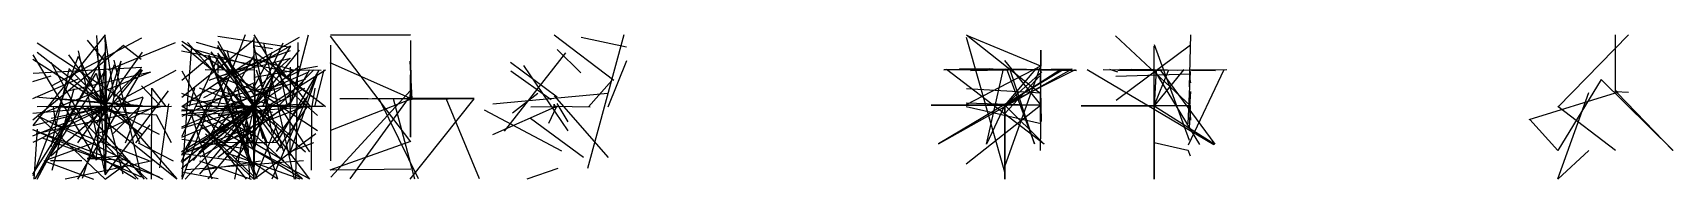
# Model space of a CAD drawing. Header units: metres. Extents: x 0 to 270, y 0 to 6.
# Drawn here: x 201.8 to 270.2, y 0 to 6 of the extents above; entities that cross this region are included whole.
import ezdxf

# ---------------------------------------------------------------- set-up
doc = ezdxf.new("R2010")
doc.units = ezdxf.units.M

msp = doc.modelspace()

# ---------------------------------------------------------------- linework, layer by layer
at = {"layer": 'MCD_Layer_0'}
for p, q in [((204.805101, 6), (201.797054, 2.232928)), ((205.57599, 5.549993), (201.797238, 2.448689)), ((205.960514, 3.019452), (201.979797, 5.655666)), ((206.317724, 5.853309), (202.562332, 3.86833)), ((204.810803, 4.893791), (204.069161, 5.774307)), ((204.445776, 5.968822), (204.810895, 0.188354)), ((204.875734, 3.013657), (204.805101, 5.996873)), ((204.810159, 5.782492), (204.822391, 3.013657)), ((205.18751, 3.428992), (204.810895, 5.936081)), ((207.726697, 5.668082), (204.926869, 4.52628)), ((206.31193, 4.966906), (205.564218, 5.549993)), ((207.99715, 5.732452), (213.663612, 2.026169)), ((207.997242, 5.592557), (209.893824, 4.012578)), ((211.024668, 5.803964), (208.008746, 3.399436)), ((210.652107, 3.021536), (208.232762, 5.672076)), ((212.650666, 4.529544), (208.611489, 5.672168)), ((209.505065, 5.734016), (211.013072, 3.01583)), ((211.01298, 3.515217), (209.505065, 5.502362)), ((210.635909, 6), (209.505157, 3.018131)), ((212.532676, 5.464443), (209.505157, 5.925451)), ((212.897874, 5.88063), (209.505157, 3.963891)), ((211.01298, 3.125997), (209.505157, 5.549024)), ((212.520987, 5.52261), (210.270803, 4.255645)), ((211.007274, 5.992913), (212.520803, 3.584336)), ((211.007274, 5.886888), (211.01298, 4.11032)), ((211.077957, 3.01583), (211.007274, 5.71653)), ((211.007274, 3.01583), (212.225644, 5.660388)), ((211.007274, 5.558964), (211.778534, 5.42947)), ((211.766937, 1.921248), (211.01298, 5.539453)), ((212.532676, 5.537428), (211.013072, 3.01583)), ((212.692266, 0.005798), (211.422171, 5.660388)), ((212.515189, 3.047214), (213.286633, 5.999448)), ((212.840904, 5.672168), (212.736903, 0.005798)), ((217.540505, 1.552334), (214.197541, 5.937707)), ((214.197642, 5.996342), (217.527498, 6)), ((214.197642, 5.570151), (214.197642, 0.767631)), ((217.527295, 5.763634), (217.540505, 3.329856)), ((217.527396, 1.761466), (217.540404, 5.754895)), ((217.540505, 5.991058), (217.540505, 5.998069)), ((223.524286, 5.994188), (226.012662, 4.109756)), ((226.530002, 5.482565), (224.639854, 5.890434)), ((226.420532, 6), (224.903764, 0.45122)), ((240.700844, 5.987999), (243.789023, 4.703899)), ((240.705063, 6), (243.782647, 3.575811)), ((242.307844, 0.299555), (240.705063, 5.879991)), ((246.91527, 5.95833), (250.042652, 3.04739)), ((250.040234, 5.571395), (246.937221, 3.276575)), ((248.531467, 5.595207), (249.986844, 1.618708)), ((248.531467, 3.047669), (248.531467, 5.523773)), ((250.043954, 6), (249.988704, 3.844327)), ((268.302746, 6), (265.350864, 2.999927)), ((267.750806, 3.665828), (267.750806, 5.990772)), ((201.791444, 5.168595), (204.445868, 0.795628)), ((204.875734, 3.013657), (201.791444, 4.966079)), ((203.68059, 5.096675), (201.797238, 0.140621)), ((204.805101, 5.273901), (201.873572, 0.005702)), ((201.979797, 5.278959), (204.875642, 3.019452)), ((204.810803, 0.740355), (202.55056, 4.848542)), ((204.875734, 3.013657), (203.298272, 5.16694)), ((206.350833, 5.279603), (203.649136, 1.512531)), ((203.68059, 5.338371), (204.810895, 0.188354)), ((204.805101, 2.728368), (203.692362, 5.096675)), ((204.433452, 5.424547), (204.810895, 3.013657)), ((204.434096, 0.795628), (204.810803, 4.988611)), ((204.805101, 3.08429), (204.805101, 5.273901)), ((204.805101, 3.013657), (205.472524, 4.914668)), ((204.805101, 1.506829), (205.47326, 4.902896)), ((206.317724, 0.11349), (205.18751, 4.942442)), ((207.991444, 5.33679), (212.532676, 4.456559)), ((207.997058, 3.015738), (211.012888, 5.04384)), ((208.385909, 5.388422), (207.997242, 0.082004)), ((209.139867, 5.051847), (207.997242, 4.106363)), ((209.499359, 5.047245), (208.00893, 1.778869)), ((211.013072, 4.680666), (208.385817, 5.411339)), ((209.127994, 5.165235), (211.013072, 0.361793)), ((211.013072, 5.162934), (209.127994, 1.713707)), ((212.515189, 5.339183), (209.128086, 4.096423)), ((211.007274, 0.238833), (209.128086, 5.097681)), ((211.007274, 3.01583), (209.222147, 5.295006)), ((211.077957, 3.01583), (209.499359, 5.237851)), ((211.077957, 3.01583), (209.499359, 5.143699)), ((209.505157, 4.895202), (209.505065, 4.411277)), ((212.532676, 5.007854), (209.505157, 4.258314)), ((211.013072, 1.3463), (209.893732, 5.340747)), ((213.66352, 2.645018), (211.01298, 4.989539)), ((212.897782, 5.357682), (211.013072, 3.01583)), ((211.766845, 5.271444), (211.013072, 3.850411)), ((212.155697, 4.96202), (211.013072, 3.01583)), ((212.515189, 5.030403), (211.024761, 3.692109)), ((211.038658, 5.29519), (213.990891, 3.021628)), ((211.841855, 4.906338), (213.349125, 3.021628)), ((217.599343, 3.329856), (214.191444, 4.829551)), ((217.599343, 3.329856), (217.521299, 4.909525)), ((223.993417, 5.243617), (221.432441, 1.997713)), ((223.652049, 3.402915), (221.700829, 4.843655)), ((223.646237, 5.391006), (224.627658, 4.42197)), ((226.530002, 4.91311), (225.761805, 2.992473)), ((243.820244, 3.071771), (242.307844, 4.928916)), ((243.784241, 2.696742), (243.821931, 5.36395)), ((243.785929, 5.36395), (243.784616, 4.727901)), ((201.797146, 4.057144), (202.562332, 4.29884)), ((201.797146, 4.057971), (202.55056, 4.29884)), ((201.797238, 0.206288), (204.434096, 4.389062)), ((201.797238, 3.353945), (203.680682, 4.169071)), ((206.329036, 4.638207), (201.808918, 4.388786)), ((204.805101, 4.520486), (201.873204, 0.017474)), ((202.55056, 1.342939), (203.303974, 4.559389)), ((204.875734, 3.013657), (203.298272, 4.593142)), ((203.304066, 3.681816), (206.694339, 4.456016)), ((206.352488, 4.53796), (203.64794, 0.005702)), ((204.241696, 2.64256), (207.760266, 4.52628)), ((204.445868, 2.324162), (206.317632, 4.561045)), ((205.564309, 0.20592), (204.445868, 4.389062)), ((204.805101, 3.08429), (204.805101, 4.520486)), ((204.810711, 1.895308), (204.822207, 4.591947)), ((204.810711, 4.471007), (204.822391, 0.188354)), ((204.810895, 3.577431), (205.199282, 4.76163)), ((204.810895, 3.68108), (206.706111, 4.456016)), ((206.31193, 4.592406), (205.199282, 3.428992)), ((207.99715, 4.49954), (209.505065, 1.80289)), ((207.99715, 2.171309), (213.274761, 4.450485)), ((207.997242, 0.693582), (212.897874, 4.699626)), ((207.997242, 0.998773), (209.882044, 4.266505)), ((211.007274, 4.523745), (208.970981, 4.541232)), ((210.848144, 2.656246), (209.335995, 4.529451)), ((211.401739, 3.520463), (209.505157, 4.709474)), ((212.155697, 3.258068), (209.505157, 4.267978)), ((209.705151, 3.021536), (213.173981, 4.164161)), ((211.013072, 4.234201), (213.651831, 4.700822)), ((212.252242, 1.148423), (211.113759, 4.529544)), ((211.390879, 3.033317), (211.904071, 4.541048)), ((213.984357, 4.529359), (211.575779, 3.021536)), ((213.540468, 4.152473), (211.754973, 0.005798)), ((213.480185, 3.398515), (211.899745, 4.529544)), ((211.955335, 1.513621), (213.72546, 4.529544)), ((212.004022, 3.021628), (213.501997, 4.541232)), ((212.401801, 3.033317), (212.067527, 4.528991)), ((212.249757, 4.164253), (212.953463, 4.529544)), ((213.328233, 4.541232), (212.448003, 3.021628)), ((212.498346, 4.541232), (213.815379, 4.529544)), ((212.520987, 0.979537), (212.532676, 4.659222)), ((212.520987, 1.115842), (213.663612, 4.363051)), ((213.916895, 4.541232), (213.528871, 3.021628)), ((217.521299, 4.334158), (217.527498, 1.742666)), ((223.402334, 3.294684), (221.713024, 4.48428)), ((224.103173, 2.012195), (222.261805, 4.722656)), ((239.535628, 1.46899), (245.116064, 4.585577)), ((244.708032, 4.535042), (239.535628, 1.46899)), ((241.676295, 4.586796), (239.763646, 4.540573)), ((239.763646, 4.540573), (243.879967, 4.555293)), ((243.939972, 1.452676), (239.871654, 4.555856)), ((244.600023, 4.548543), (240.428197, 4.585202)), ((243.8224, 4.703899), (240.688749, 3.088273)), ((245.284077, 4.515353), (240.831729, 4.557262)), ((240.867732, 4.517322), (241.587788, 4.530541)), ((241.539784, 1.457458), (242.24634, 4.584358)), ((241.587788, 4.530541), (245.108563, 4.584171)), ((242.307844, 0.527572), (243.776647, 4.643894)), ((243.593445, 4.586608), (242.307844, 3.071771)), ((245.236073, 4.546574), (242.307844, 3.071771)), ((243.843964, 4.466599), (242.307844, 3.071771)), ((242.307844, 2.735745), (243.752457, 4.283866)), ((242.308126, 3.071771), (244.600023, 4.548543)), ((242.324346, 4.586702), (245.284077, 4.515353)), ((242.403852, 4.516009), (243.543941, 1.466833)), ((243.543941, 1.466833), (242.51186, 4.584921)), ((243.759958, 4.541605), (243.66245, 4.584452)), ((243.963974, 4.540949), (243.759958, 4.541605)), ((243.776647, 4.357372), (243.822681, 2.399719)), ((245.736608, 4.556343), (251.007849, 1.443936)), ((246.402582, 4.559598), (248.817203, 4.51737)), ((247.007539, 4.44082), (246.685342, 4.559877)), ((246.928013, 4.281117), (250.040792, 4.380827)), ((247.007539, 4.512161), (251.559976, 4.557459)), ((251.079284, 4.502767), (247.102785, 4.556715)), ((249.483922, 4.515417), (247.571571, 4.558203)), ((248.489797, 4.559784), (247.650446, 4.516533)), ((250.436377, 1.443564), (248.529235, 4.559412)), ((248.616295, 4.559412), (248.531467, 3.04739)), ((249.765194, 4.556715), (248.531467, 3.04739)), ((248.531746, 3.04739), (249.126751, 4.514394)), ((248.760651, 4.555878), (251.055472, 1.453145)), ((249.951313, 2.301797), (250.041722, 4.476072)), ((249.960149, 1.431194), (251.442407, 4.558575)), ((250.000796, 4.214147), (250.042931, 3.999845)), ((265.359946, 1.190742), (267.178652, 4.14277)), ((267.159902, 4.14277), (270.159976, 1.190889)), ((204.805101, 3.767072), (201.997363, 2.654425)), ((202.604086, 0.382409), (203.516516, 3.772774)), ((204.805101, 3.08429), (204.805101, 3.767072)), ((204.805101, 0.188354), (207.44711, 3.67547)), ((207.070402, 3.084198), (206.317724, 3.885988)), ((206.733886, 0.005794), (206.757522, 3.784546)), ((206.75835, 3.772774), (207.341437, 3.019452)), ((207.991444, 3.568321), (209.516845, 2.951405)), ((211.012796, 4.000245), (208.00893, 2.599092)), ((208.036541, 3.021628), (212.24718, 3.963891)), ((208.535467, 3.775494), (208.303445, 3.021536)), ((210.706409, 3.021536), (208.732148, 3.787275)), ((208.793168, 1.513621), (213.135142, 3.775494)), ((208.912998, 3.398515), (209.664195, 3.775494)), ((209.159194, 3.787275), (211.996843, 3.021628)), ((209.882044, 3.809915), (211.013072, 1.138759)), ((211.007274, 1.167751), (211.778718, 4.005399)), ((211.077957, 3.01583), (211.007274, 3.944748)), ((212.143916, 3.763529), (211.013072, 3.01583)), ((211.024761, 3.912627), (211.024576, 3.01583)), ((213.550408, 3.78709), (213.420913, 3.021628)), ((214.21065, 0.080381), (217.527498, 3.678816)), ((217.521299, 3.35587), (217.521299, 3.511957)), ((217.521299, 3.459928), (217.534307, 3.329856)), ((217.521299, 3.35587), (217.521299, 3.459928)), ((217.521299, 3.459928), (217.534307, 3.329856)), ((217.527498, 3.71235), (217.527396, 2.908949)), ((225.751229, 3.560976), (220.968836, 3.121951)), ((221.782956, 2.756098), (222.846504, 3.573075)), ((223.524286, 3.457603), (225.773714, 0.902344)), ((225.921104, 4.097561), (224.952068, 3)), ((243.82165, 3.575811), (240.700844, 3.757325)), ((243.791366, 2.399719), (243.784241, 3.647816)), ((250.04414, 3.642674), (249.998471, 3.00572)), ((264.159976, 2.486951), (267.759888, 3.59083)), ((265.350718, 0.01875), (266.646927, 3.599912)), ((267.750806, 3.703328), (267.769555, 3.59083)), ((267.750806, 3.628329), (267.750806, 3.703328)), ((267.863303, 3.60958), (267.750806, 3.665828)), ((268.302746, 3.600059), (267.750806, 3.628329)), ((267.760034, 3.59083), (267.788305, 3.59083)), ((267.788305, 3.59083), (267.863303, 3.60958)), ((267.825804, 3.59083), (270.150747, 1.190889)), ((204.875734, 3.013657), (201.791444, 1.529269)), ((204.875734, 3.013657), (201.791444, 2.729931)), ((201.796502, 1.808581), (204.810711, 3.013657)), ((201.808826, 2.232928), (204.810711, 3.026533)), ((206.180505, 3.019452), (201.904566, 3.407839)), ((201.935284, 1.900918), (207.129815, 3.019452)), ((201.979797, 3.018716), (207.573936, 3.030948)), ((201.979797, 0.005058), (203.600024, 3.019268)), ((204.875734, 3.013657), (202.544858, 0.95446)), ((206.31754, 3.045387), (202.55056, 3.365809)), ((202.55056, 2.53514), (204.810803, 3.013657)), ((202.562332, 2.53514), (204.810803, 3.013657)), ((202.587072, 3.01936), (204.805101, 3.037202)), ((206.960039, 2.654425), (202.587072, 3.01936)), ((202.653382, 3.01936), (204.805101, 3.037202)), ((202.746363, 2.265945), (202.653382, 3.01936)), ((203.319149, 3.03104), (203.686752, 3.030764)), ((206.180229, 0.00561), (203.320713, 3.019268)), ((203.686752, 3.030764), (204.805101, 3.037202)), ((204.821196, 3.019268), (203.706157, 3.019268)), ((203.836294, 3.019268), (206.430478, 0.005702)), ((203.868391, 0.045157), (204.810895, 3.013657)), ((204.024372, 3.019268), (204.805101, 3.037202)), ((207.791444, 0.00561), (204.024372, 3.019268)), ((205.675777, 2.642652), (204.115605, 3.01936)), ((204.519812, 1.900918), (206.888119, 3.019452)), ((204.805101, 3.131378), (204.816873, 3.013657)), ((204.805101, 3.037202), (204.805101, 3.131378)), ((204.805101, 3.131378), (204.816873, 3.013657)), ((204.805101, 3.037202), (204.805101, 3.131378)), ((204.805101, 3.131378), (204.816873, 3.013657)), ((204.805101, 3.037202), (204.805101, 3.131378)), ((204.805101, 3.131378), (204.816873, 3.013657)), ((204.805101, 3.037202), (204.805101, 3.131378)), ((204.805101, 3.131378), (204.816873, 3.013657)), ((204.805101, 3.037202), (204.805101, 3.131378)), ((204.805101, 3.131378), (204.816873, 3.013657)), ((204.805101, 3.037202), (204.805101, 3.131378)), ((204.805101, 3.131378), (204.816873, 3.013657)), ((204.805101, 3.037202), (204.805101, 3.131378)), ((204.805101, 3.131378), (204.816873, 3.013657)), ((204.922822, 3.02543), (204.805101, 3.08429)), ((204.805101, 3.08429), (204.805101, 3.013657)), ((204.922822, 3.02543), (204.805101, 3.08429)), ((204.922822, 3.02543), (204.805101, 3.08429)), ((204.805101, 3.08429), (204.805101, 3.013657)), ((204.922822, 3.02543), (204.805101, 3.08429)), ((204.922822, 3.02543), (204.805101, 3.08429)), ((204.805101, 3.08429), (204.805101, 3.013657)), ((204.922822, 3.02543), (204.805101, 3.08429)), ((204.922822, 3.02543), (204.805101, 3.08429)), ((204.805101, 3.08429), (204.805101, 3.013657)), ((204.922822, 3.02543), (204.805101, 3.08429)), ((204.805101, 3.08429), (204.805101, 1.506829)), ((204.805101, 3.037202), (204.805101, 3.08429)), ((207.341437, 3.019452), (204.805101, 3.037202)), ((205.220435, 3.019452), (204.805101, 3.037202)), ((206.888119, 3.019452), (204.805101, 3.037202)), ((205.466914, 3.019452), (204.805101, 3.037202)), ((204.875734, 3.013657), (204.805101, 0.188354)), ((204.810711, 3.013657), (204.828645, 3.013657)), ((204.810711, 3.013657), (204.828645, 3.013657)), ((206.329404, 1.856497), (204.810803, 3.013657)), ((204.810803, 3.013657), (204.828645, 3.013657)), ((204.810803, 3.013657), (204.828645, 3.013657)), ((207.071046, 1.857692), (204.810803, 3.013657)), ((204.810895, 3.013657), (204.828645, 3.013657)), ((204.810895, 3.013657), (204.828645, 3.013657)), ((204.810895, 3.013657), (204.828645, 3.013657)), ((204.810895, 3.013657), (204.828645, 3.013657)), ((204.816873, 3.013657), (204.875734, 3.013657)), ((204.816873, 3.013657), (204.875734, 3.013657)), ((204.816873, 3.013657), (204.875734, 3.013657)), ((204.816873, 3.013657), (204.875734, 3.013657)), ((204.816873, 3.013657), (204.875734, 3.013657)), ((204.816873, 3.013657), (204.875734, 3.013657)), ((204.816873, 3.013657), (204.875734, 3.013657)), ((204.828645, 3.013657), (204.922822, 3.02543)), ((204.828645, 3.013657), (204.922822, 3.02543)), ((204.828645, 3.013657), (204.922822, 3.02543)), ((204.828645, 3.013657), (204.922822, 3.02543)), ((204.828645, 3.013657), (204.922822, 3.02543)), ((204.828645, 3.013657), (204.922822, 3.02543)), ((204.828645, 3.013657), (204.922822, 3.02543)), ((204.828645, 3.013657), (204.922822, 3.02543)), ((206.247459, 3.019452), (205.147044, 1.90101)), ((205.157252, 3.01936), (207.788317, 0.017382)), ((206.38385, 3.407839), (205.220435, 3.019452)), ((206.247459, 1.512623), (205.36961, 3.396067)), ((205.659774, 1.512623), (206.384586, 3.396067)), ((206.380263, 3.03104), (206.26245, 3.030948)), ((207.447753, 3.135425), (207.071138, 0.475115)), ((207.991444, 0.738127), (209.127994, 3.156093)), ((211.077957, 3.01583), (207.991444, 2.822831)), ((211.077957, 3.01583), (207.991444, 1.736992)), ((211.077957, 3.01583), (207.991444, 0.434317)), ((211.077957, 3.01583), (207.991444, 1.008345)), ((211.077957, 3.01583), (207.991444, 1.143545)), ((207.99715, 2.890385), (211.778626, 2.787397)), ((208.008746, 2.689655), (211.01298, 3.01583)), ((208.008838, 2.126212), (211.012888, 3.01583)), ((213.035283, 0.005614), (208.015465, 3.021444)), ((211.007274, 3.01583), (208.091579, 0.771444)), ((208.140726, 0.005522), (210.947634, 3.021444)), ((208.230277, 1.136643), (213.089124, 3.021628)), ((208.256691, 2.644374), (213.395512, 3.021628)), ((208.385909, 3.284575), (211.013072, 3.01583)), ((210.244389, 3.021536), (208.473987, 0.771444)), ((208.558752, 3.021352), (213.707973, 3.033041)), ((208.631645, 3.033041), (211.007274, 3.039391)), ((208.729571, 1.13655), (211.147536, 3.021628)), ((211.077957, 3.01583), (208.745401, 0.207449)), ((212.520895, 3.072892), (208.751199, 0.921555)), ((209.098819, 0.017487), (211.657231, 3.021628)), ((209.257581, 3.021536), (211.007274, 3.039391)), ((211.007274, 3.01583), (209.337744, 1.902289)), ((212.532676, 3.185084), (209.505157, 0.907105)), ((209.516753, 2.648607), (211.01298, 2.852006)), ((213.038689, 0.017487), (209.770312, 3.021536)), ((211.007274, 3.01583), (209.772061, 1.52531)), ((209.912692, 3.021536), (211.007274, 3.039391)), ((209.953648, 3.021444), (211.007274, 3.039391)), ((211.137688, 0.017395), (210.117655, 3.021444)), ((210.209323, 0.005614), (210.814275, 3.033225)), ((211.778718, 3.087986), (210.259114, 0.828691)), ((210.636461, 3.021536), (211.007274, 3.039391)), ((210.64769, 1.344551), (211.01298, 3.01583)), ((210.84345, 0.017303), (210.681099, 3.021536)), ((211.559765, 1.525402), (210.942849, 3.021536)), ((211.007274, 0), (211.007182, 3.021444)), ((211.007274, 3.133636), (211.019054, 3.01583)), ((211.007274, 3.039391), (211.007274, 3.133636)), ((211.007274, 3.133636), (211.019054, 3.01583)), ((211.007274, 3.039391), (211.007274, 3.133636)), ((211.007274, 3.133636), (211.019054, 3.01583)), ((211.007274, 3.039391), (211.007274, 3.133636)), ((211.007274, 3.133636), (211.019054, 3.01583)), ((211.007274, 3.039391), (211.007274, 3.133636)), ((211.007274, 3.133636), (211.019054, 3.01583)), ((211.007274, 3.039391), (211.007274, 3.133636)), ((211.007274, 3.133636), (211.019054, 3.01583)), ((211.007274, 3.133636), (211.019054, 3.01583)), ((211.007274, 3.039391), (211.007274, 3.133636)), ((211.007274, 3.133636), (211.019054, 3.01583)), ((211.007274, 3.039391), (211.007274, 3.133636)), ((211.007274, 3.133636), (211.019054, 3.01583)), ((211.007274, 3.039391), (211.007274, 3.133636)), ((211.007274, 3.133636), (211.019054, 3.01583)), ((211.007274, 3.039391), (211.007274, 3.133636)), ((211.007274, 3.133636), (211.019054, 3.01583)), ((211.007274, 3.039391), (211.007274, 3.133636)), ((211.007274, 3.133636), (211.019054, 3.01583)), ((211.12508, 3.027611), (211.007274, 3.086514)), ((211.007274, 3.086514), (211.007274, 3.01583)), ((211.12508, 3.027611), (211.007274, 3.086514)), ((211.007274, 3.086514), (211.007274, 1.507915)), ((211.12508, 3.027611), (211.007274, 3.086514)), ((211.007274, 3.086514), (211.007274, 3.01583)), ((211.12508, 3.027611), (211.007274, 3.086514)), ((211.007274, 3.086514), (211.007274, 1.507915)), ((211.12508, 3.027611), (211.007274, 3.086514)), ((211.007274, 3.086514), (211.007274, 3.01583)), ((211.12508, 3.027611), (211.007274, 3.086514)), ((211.007274, 3.086514), (211.007274, 3.01583)), ((211.007274, 3.039391), (211.007274, 3.086514)), ((211.12508, 3.027611), (211.007274, 3.086514)), ((211.007274, 3.086514), (211.007274, 3.01583)), ((211.12508, 3.027611), (211.007274, 3.086514)), ((211.007274, 3.086514), (211.007274, 1.507915)), ((211.12508, 3.027611), (211.007274, 3.086514)), ((211.007274, 3.086514), (211.007274, 1.507915)), ((211.12508, 3.027611), (211.007274, 3.086514)), ((211.007274, 3.086514), (211.007274, 1.507915)), ((211.12508, 3.027611), (211.007274, 3.086514)), ((211.007274, 3.086514), (211.007274, 0.753958)), ((211.12508, 3.027611), (211.007274, 3.086514)), ((211.007274, 3.086514), (211.007274, 0)), ((211.007274, 3.039391), (211.007274, 3.086514)), ((213.156679, 3.021628), (211.007274, 3.039391)), ((213.04329, 3.021628), (211.007274, 3.039391)), ((211.511906, 3.021628), (211.007274, 3.039391)), ((211.07943, 3.021628), (211.007274, 3.039391)), ((213.379865, 3.021628), (211.007274, 3.039391)), ((213.991444, 3.021628), (211.007274, 3.039391)), ((211.801359, 3.021628), (211.007274, 3.039391)), ((211.007274, 3.01583), (211.991689, 0.017487)), ((211.007274, 3.01583), (211.50666, 1.513621)), ((211.077957, 3.01583), (211.007274, 0.241318)), ((211.007274, 3.01583), (213.154378, 1.13655)), ((211.077957, 3.01583), (211.007274, 0.740704)), ((212.532584, 1.807768), (211.012888, 3.146245)), ((211.012888, 3.01583), (211.030835, 3.01583)), ((211.012888, 3.01583), (211.030835, 3.01583)), ((211.01298, 3.01583), (211.030835, 3.01583)), ((211.01298, 3.01583), (211.030835, 3.01583)), ((211.01298, 3.01583), (211.030835, 3.01583)), ((211.01298, 3.01583), (211.030835, 3.01583)), ((211.389959, 1.672751), (211.01298, 3.01583)), ((212.155605, 1.291539), (211.01298, 2.8567)), ((213.286633, 3.124156), (211.013072, 3.01583)), ((211.013072, 3.01583), (211.030835, 3.01583)), ((211.013072, 3.01583), (211.030835, 3.01583)), ((211.013072, 3.01583), (211.030835, 3.01583)), ((211.013072, 3.01583), (211.030835, 3.01583)), ((211.013072, 3.01583), (211.030835, 3.01583)), ((211.013072, 3.01583), (211.030835, 3.01583)), ((211.019054, 3.01583), (211.077957, 3.01583)), ((211.019054, 3.01583), (211.077957, 3.01583)), ((211.019054, 3.01583), (211.077957, 3.01583)), ((211.019054, 3.01583), (211.077957, 3.01583)), ((211.019054, 3.01583), (211.077957, 3.01583)), ((211.019054, 3.01583), (211.054396, 3.01583)), ((211.019054, 3.01583), (211.077957, 3.01583)), ((211.019054, 3.01583), (211.077957, 3.01583)), ((211.019054, 3.01583), (211.077957, 3.01583)), ((211.019054, 3.01583), (211.077957, 3.01583)), ((211.019054, 3.01583), (211.077957, 3.01583)), ((211.030835, 3.01583), (211.12508, 3.027611)), ((211.030835, 3.01583), (211.12508, 3.027611)), ((211.030835, 3.01583), (211.12508, 3.027611)), ((211.030835, 3.01583), (211.12508, 3.027611)), ((211.030835, 3.01583), (211.12508, 3.027611)), ((211.030835, 3.01583), (211.12508, 3.027611)), ((211.030835, 3.01583), (211.12508, 3.027611)), ((211.030835, 3.01583), (211.12508, 3.027611)), ((211.030835, 3.01583), (211.12508, 3.027611)), ((211.030835, 3.01583), (211.12508, 3.027611)), ((211.030835, 3.01583), (211.12508, 3.027611)), ((211.030835, 3.01583), (211.12508, 3.027611)), ((213.332191, 0.005798), (211.031387, 3.033317)), ((213.021846, 3.033317), (211.683553, 3.021352)), ((211.77246, 1.513713), (213.229295, 3.410296)), ((213.226718, 3.021628), (211.936191, 1.148423)), ((213.330626, 1.136643), (212.087866, 3.021628)), ((213.878332, 3.021536), (212.101764, 3.021536)), ((213.400574, 0.382685), (213.420269, 3.021628)), ((214.21065, 2.035634), (217.527498, 3.329856)), ((214.581661, 3.349062), (215.767963, 3.349062)), ((217.430757, 3.34896), (215.006124, 0.019206)), ((215.743777, 3.335953), (217.521299, 3.35587)), ((218.525601, 3.336054), (215.93411, 3.336054)), ((217.870259, 0.019206), (216.227078, 3.336054)), ((217.71844, 0.006097), (216.823786, 3.336054)), ((220.189513, 3.349062), (217.388077, 3.34896)), ((217.651372, 3.342863), (217.521299, 3.407899)), ((217.521299, 3.407899), (217.521299, 3.329856)), ((217.651372, 3.342863), (217.521299, 3.407899)), ((217.521299, 3.407899), (217.521299, 3.329856)), ((217.903794, 3.335953), (217.521299, 3.35587)), ((217.521299, 3.329856), (220.182501, 3.349062)), ((217.521299, 0), (220.187785, 3.336054)), ((217.527498, 3.329856), (217.547314, 3.329856)), ((217.534307, 3.329856), (217.599343, 3.329856)), ((217.540505, 3.329856), (217.547314, 3.329856)), ((217.547314, 3.329856), (217.651372, 3.342863)), ((217.547314, 3.329856), (217.651372, 3.342863)), ((217.762137, 3.336054), (219.100969, 3.336054)), ((220.410128, 0.019104), (219.020994, 3.349062)), ((220.191444, 3.336054), (219.868193, 3.336054)), ((219.946338, 3.335851), (219.955077, 3.349062)), ((220.610128, 2.877763), (223.824781, 1.182927)), ((220.969122, 1.857279), (223.530097, 2.994188)), ((222.542293, 3), (223.524286, 3.018579)), ((223.597456, 2.994188), (223.280383, 2.316406)), ((223.524286, 3.116139), (223.536481, 2.994188)), ((223.524286, 3.067359), (223.524286, 3.116139)), ((223.524286, 3.018579), (223.524286, 3.116139)), ((223.646237, 3.006383), (223.524286, 3.067359)), ((223.646237, 3.006383), (223.524286, 3.067359)), ((225.014377, 2.999905), (223.524286, 3.018579)), ((223.529812, 2.994188), (223.548676, 2.994188)), ((223.530097, 2.994188), (223.548676, 2.994188)), ((223.536481, 2.994188), (223.597456, 2.994188)), ((223.548676, 2.994188), (223.646237, 3.006383)), ((224.102982, 2.381764), (223.652049, 3.143197)), ((239.236073, 3.071771), (242.307844, 3.072053)), ((239.236073, 3.071771), (242.307844, 3.072053)), ((239.236073, 3.071771), (242.307844, 3.072053)), ((242.307938, 3.071771), (239.236073, 3.071771)), ((242.307938, 3.071771), (239.236073, 3.071771)), ((242.307938, 3.071771), (239.236073, 3.071771)), ((243.752457, 3.071771), (240.623869, 3.071771)), ((240.688749, 0.635581), (243.791929, 3.071771)), ((240.693531, 3.167779), (243.752082, 3.071771)), ((243.820244, 2.303711), (240.693531, 3.010266)), ((242.308126, 3.071771), (241.539784, 1.457458)), ((242.307844, 3.072053), (242.307844, 0.299555)), ((242.307844, 3.072053), (242.307844, 2.735745)), ((242.307844, 3.072053), (242.307844, 0.527572)), ((242.307844, 3.071865), (242.307844, 0)), ((243.777022, 3.071771), (242.307844, 3.071865)), ((242.307844, 3.071865), (242.307844, 0)), ((243.822775, 3.071771), (242.307844, 3.071865)), ((242.307844, 3.071865), (242.307844, 0)), ((243.820431, 3.071771), (242.307844, 3.071865)), ((242.307844, 3.071771), (242.308126, 3.071771)), ((242.307844, 3.071771), (242.307938, 3.071771)), ((242.307844, 0), (242.307844, 3.071771)), ((242.307844, 3.071771), (242.307844, 2.303711)), ((242.307844, 3.071771), (242.308126, 3.071771)), ((242.307844, 3.071771), (242.307938, 3.071771)), ((242.307844, 0), (242.307844, 3.071771)), ((242.307844, 3.071771), (242.308126, 3.071771)), ((242.307844, 3.071771), (242.307938, 3.071771)), ((242.308126, 3.071771), (243.939972, 1.452676)), ((243.784616, 1.192124), (243.821275, 3.071771)), ((245.484077, 3.04739), (248.531467, 3.047669)), ((245.484077, 3.04739), (248.531467, 3.047669)), ((248.53156, 3.04739), (245.484077, 3.04739)), ((248.53156, 3.04739), (245.484077, 3.04739)), ((248.531467, 3.047669), (248.531467, 3.333127)), ((248.531467, 3.047483), (248.531467, 0)), ((250.043861, 3.04739), (248.531467, 3.047483)), ((248.531467, 3.047483), (248.531467, 0)), ((250.039955, 3.04739), (248.531467, 3.047483)), ((248.531467, 3.04739), (248.531746, 3.04739)), ((248.531467, 3.04739), (248.53156, 3.04739)), ((248.531467, 0), (248.531467, 3.04739)), ((248.531467, 3.04739), (248.531746, 3.04739)), ((248.531467, 3.04739), (248.53156, 3.04739)), ((248.531746, 3.04739), (251.055472, 1.453145)), ((249.999494, 2.087494), (250.04228, 3.04739)), ((250.001447, 3.132218), (250.043489, 2.452106)), ((267.750806, 1.190889), (265.350718, 3.018676)), ((201.979797, 2.076948), (201.836601, 0.005794)), ((201.979797, 2.642009), (207.21599, 0.005794)), ((204.805101, 0), (201.997731, 2.642652)), ((206.639985, 0.759116), (202.745903, 2.277717)), ((206.090283, 1.512531), (206.68597, 2.265945)), ((207.56575, 1.512531), (206.958384, 2.642652)), ((208.014545, 0.005798), (208.999788, 2.644466)), ((209.260065, 0.005706), (208.425761, 2.656246)), ((211.01298, 0.100135), (208.762888, 2.252945)), ((210.696745, 0.005706), (208.879313, 2.279267)), ((212.257949, 0.759756), (209.092744, 2.644558)), ((211.01298, 1.780617), (209.516753, 2.705301)), ((211.962698, 2.279359), (211.048598, 0.005798)), ((222.527811, 2.5363), (224.741416, 0.914539)), ((265.350864, 1.190742), (264.178725, 2.486951)), ((207.071046, 0.082129), (201.797146, 2.04485)), ((206.31754, 0.081761), (201.808918, 2.04485)), ((202.185625, 1.725072), (205.564218, 0.474747)), ((202.26619, 0.770889), (204.326584, 1.512531)), ((206.553074, 0.005794), (204.521375, 1.889146)), ((204.805101, 1.527706), (204.822483, 1.895308)), ((204.822483, 1.914714), (204.810711, 0.188354)), ((206.180505, 1.512623), (207.645488, 0.759116)), ((211.024668, 1.962204), (207.997058, 1.071205)), ((210.64769, 1.266137), (207.99715, 1.650295)), ((211.007274, 0), (208.990216, 1.8906)), ((211.999788, 0.005798), (209.134989, 1.8906)), ((211.974754, 1.525402), (209.491628, 1.513621)), ((210.590535, 1.513529), (211.460826, 1.525402)), ((211.007274, 0), (213.584001, 1.902381)), ((213.493806, 1.513621), (212.515097, 1.136643)), ((214.191444, 0.390217), (217.540505, 1.576519)), ((248.531467, 1.523463), (249.924897, 1.201265)), ((202.266558, 0.759116), (204.326584, 0.005702)), ((203.836294, 0.759025), (202.531338, 0.770889)), ((206.779227, 0.770889), (203.134383, 0.005702)), ((205.558515, 0.95492), (204.057389, 0.861938)), ((204.069161, 0.861938), (205.564218, 0.812275)), ((204.805101, 0), (205.848587, 0.770889)), ((204.805101, 0), (205.849415, 0.759116)), ((206.090283, 0.005702), (204.836003, 0.770889)), ((211.024484, 0.640201), (208.008654, 1.071205)), ((213.074675, 0.759756), (208.198892, 0.394466)), ((208.739143, 0.75948), (210.895818, 0.005706)), ((208.898549, 0.394466), (211.276018, 0.759756)), ((212.934136, 0.005798), (209.728436, 1.13655)), ((211.013072, 1.230703), (213.286449, 0.045098)), ((250.040792, 0.95199), (249.950662, 1.207962)), ((265.350864, 0), (266.646927, 1.199971)), ((207.997242, 0.313658), (209.516753, 0.032397)), ((214.21065, 0.390217), (217.540505, 0.431068)), ((223.673295, 0.439024), (222.387376, 0))]:
    msp.add_line(p, q, dxfattribs=at)

doc.saveas('drawing.dxf')
